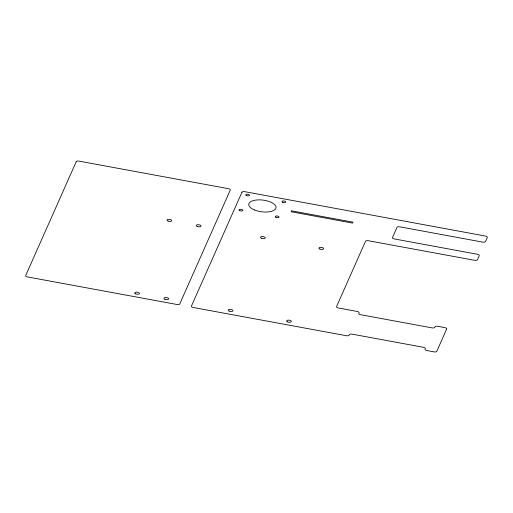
<?xml version="1.0" encoding="UTF-8"?>
<svg xmlns="http://www.w3.org/2000/svg" width="513" height="513" viewBox="0 0 513 513"><rect width="100%" height="100%" fill="white"/><g stroke="black" fill="none" stroke-linecap="round" stroke-linejoin="round"><path stroke-width="0.77" d="M76.225 161.666L25.688 275.552A2.392 1.026 7.3 0 0 27.593 276.956L176.972 304.491A2.392 1.026 7.3 0 0 179.736 303.952L230.273 190.066A2.392 1.026 7.3 0 0 228.368 188.662L78.989 161.127A2.392 1.026 7.3 0 0 76.225 161.666M241.956 192.215L191.42 306.107A2.392 1.026 7.3 0 0 193.33 307.505L346.384 335.72A2.392 1.026 7.3 0 0 349.148 335.181L349.366 334.694A2.392 1.026 7.3 0 1 352.136 334.155L423.405 347.295A2.392 1.026 7.3 0 1 425.309 348.699L425.091 349.18A2.392 1.026 7.3 0 0 427.002 350.584L434.011 351.873A2.392 1.026 7.3 0 0 436.775 351.334L446.682 329.006A2.392 1.026 7.3 0 0 444.777 327.608L437.769 326.313A2.392 1.026 7.3 0 0 434.998 326.852L434.787 327.339A2.392 1.026 7.3 0 1 432.017 327.878L360.748 314.738A2.392 1.026 7.3 0 1 358.844 313.34L359.055 312.853A2.392 1.026 7.3 0 0 357.151 311.449L338.458 308.005A2.392 1.026 7.3 0 1 336.554 306.601L365.551 241.257A2.392 1.026 7.3 0 1 368.315 240.719L474.634 260.315A2.392 1.026 7.3 0 0 477.404 259.777L479.238 255.654A2.392 1.026 7.3 0 0 477.327 254.249L394.375 238.955A2.392 1.026 7.3 0 1 392.471 237.557L396.991 227.362A2.392 1.026 7.3 0 1 399.762 226.823L482.714 242.117A2.392 1.026 7.3 0 0 485.484 241.572L487.312 237.448A2.392 1.026 7.3 0 0 485.407 236.044L244.727 191.676A2.392 1.026 7.3 0 0 241.956 192.215M291.692 210.862L291.281 211.786L352.623 223.097L353.034 222.174L291.692 210.862M282.721 202.327A1.911 0.821 7.3 0 0 285.741 202.064A1.911 0.821 7.3 0 0 283.086 200.942A1.911 0.821 7.3 0 0 282.721 202.327M276.045 217.371A1.911 0.821 7.3 0 0 279.059 217.114A1.911 0.821 7.3 0 0 276.411 215.992A1.911 0.821 7.3 0 0 276.045 217.371M246.503 195.652A1.911 0.821 7.3 0 0 249.517 195.389A1.911 0.821 7.3 0 0 246.868 194.267A1.911 0.821 7.3 0 0 246.503 195.652M239.827 210.696A1.911 0.821 7.3 0 0 242.841 210.439A1.911 0.821 7.3 0 0 240.193 209.31A1.911 0.821 7.3 0 0 239.827 210.696M254.301 209.9A13.755 5.899 7.3 0 0 275.981 208.034A13.755 5.899 7.3 0 0 256.923 199.955A13.755 5.899 7.3 0 0 254.301 209.9M261.483 238.301A2.392 1.026 7.3 0 0 265.253 237.981A2.392 1.026 7.3 0 0 261.938 236.57A2.392 1.026 7.3 0 0 261.483 238.301M229.176 311.109A2.392 1.026 7.3 0 0 232.947 310.788A2.392 1.026 7.3 0 0 229.632 309.377A2.392 1.026 7.3 0 0 229.176 311.109M287.594 321.882A2.392 1.026 7.3 0 0 291.365 321.555A2.392 1.026 7.3 0 0 288.049 320.15A2.392 1.026 7.3 0 0 287.594 321.882M319.9 249.074A2.392 1.026 7.3 0 0 323.671 248.747A2.392 1.026 7.3 0 0 320.356 247.343A2.392 1.026 7.3 0 0 319.9 249.074M197.223 226.457A2.392 1.026 7.3 0 0 200.993 226.13A2.392 1.026 7.3 0 0 197.678 224.726A2.392 1.026 7.3 0 0 197.223 226.457M164.917 299.265A2.392 1.026 7.3 0 0 168.687 298.938A2.392 1.026 7.3 0 0 165.372 297.534A2.392 1.026 7.3 0 0 164.917 299.265M135.708 293.878A2.392 1.026 7.3 0 0 139.478 293.558A2.392 1.026 7.3 0 0 136.163 292.147A2.392 1.026 7.3 0 0 135.708 293.878M168.014 221.071A2.392 1.026 7.3 0 0 171.784 220.744A2.392 1.026 7.3 0 0 168.469 219.34A2.392 1.026 7.3 0 0 168.014 221.071"/></g></svg>
